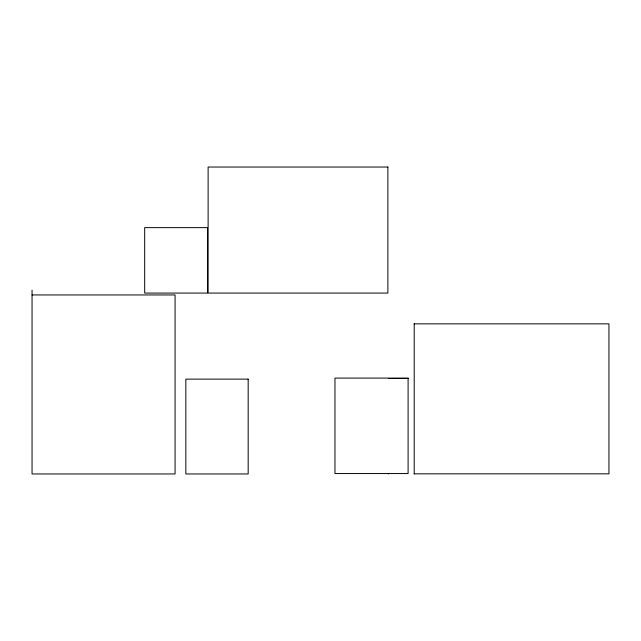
<?xml version="1.0" encoding="UTF-8"?>
<svg xmlns="http://www.w3.org/2000/svg" width="641" height="641" viewBox="0 0 641 641"><rect width="100%" height="100%" fill="white"/><g stroke="black" fill="none" stroke-linecap="round" stroke-linejoin="round"><path stroke-width="0.96" d="M32.05 294.948L175.065 294.948L175.065 473.963L32.05 473.963L32.05 290.165M414.206 323.849L608.95 323.849L608.95 473.843L414.206 473.843M388.318 378.502L408.093 378.502M414.206 323.529L414.206 473.963M388.318 473.555L388.318 473.963M387.885 167.037L208.117 167.037L208.117 293.073L387.885 293.073L387.885 167.037M207.492 227.635L144.682 227.635L144.682 293.073L207.492 293.073L207.492 227.635M408.093 378.086L334.971 378.086L334.971 473.555L408.093 473.555L408.093 378.086M248.171 379.127L185.842 379.127L185.842 473.963L248.171 473.963L248.171 379.127"/></g></svg>
